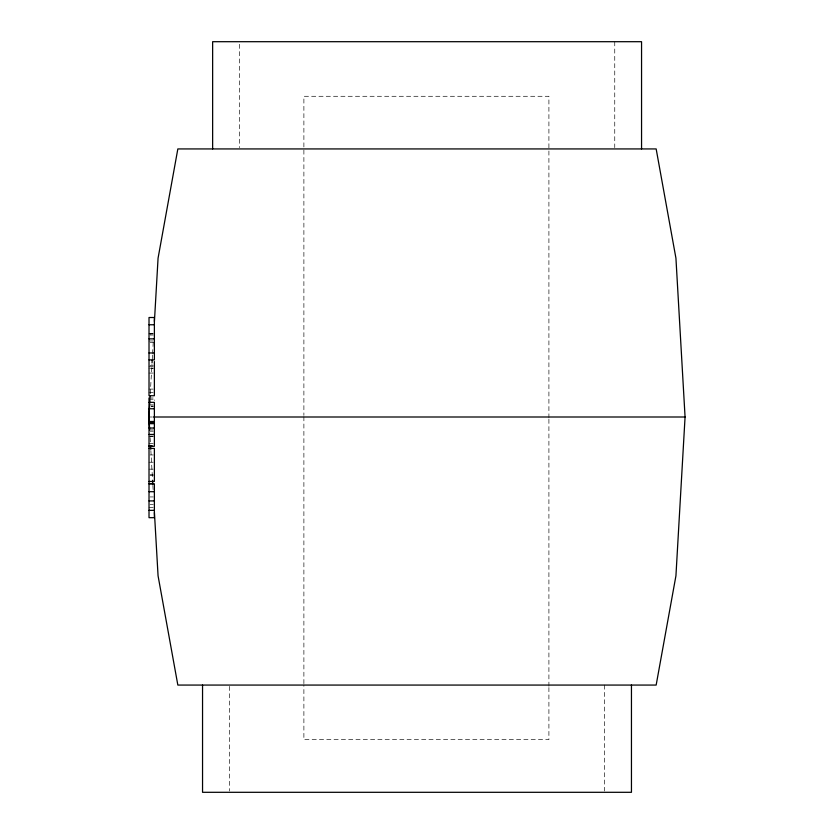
<?xml version="1.0" encoding="UTF-8"?>
<svg xmlns="http://www.w3.org/2000/svg" width="834" height="834" viewBox="0 0 834 834"><rect width="100%" height="100%" fill="white"/><g stroke="black" fill="none" stroke-linecap="round" stroke-linejoin="round"><path stroke-width="0.63" stroke-dasharray="4.17 3.13" d="M150.266 393.763L151.976 364.062M152.268 358.901L152.497 355.023M152.57 353.731L153.237 342.117M149.015 333.558L153.31 333.558M149.015 333.934L153.31 333.934L150.089 334.038M150.089 335.028L153.31 335.028M149.015 340.991L153.31 340.991M150.089 342.357L153.31 342.357M150.089 365.74L153.31 365.74M149.015 366.251L153.31 366.251M150.089 368.211L153.31 368.211L149.015 368.242M149.015 373.069L153.31 373.069M149.015 389.092L153.31 389.092M149.015 392.376L153.31 392.376M149.015 397.995L154.384 397.995L154.384 400.476M149.015 399.225L154.384 399.225M149.015 404.876L153.31 404.876M151.162 406.075L153.31 406.075M151.162 406.617L153.31 406.617M150.068 417L152.351 417M149.015 429.937L153.31 429.937M150.089 431.199L153.31 431.199M150.089 436.109L153.31 436.109M149.015 436.578L153.31 436.578M149.015 443.532L153.31 443.532M150.089 454.968L153.31 454.968M149.015 462.224L153.31 462.224M149.015 469.167L153.31 469.167M150.089 474.859L153.31 474.859M150.089 475.192L153.31 475.192M150.089 496.939L153.31 496.939M150.089 504.466L153.31 504.466M149.015 507.447L153.31 507.447M150.12 437.662L150.485 444.115M150.86 450.568L152.497 478.977M152.862 485.43L153.164 490.59M614.752 41.7L614.752 147.639M604.65 685.068L604.65 791.007M548.908 417.97L548.908 96.285L303.889 96.285L303.889 415.363M548.908 419.273L548.908 686.257M548.908 687.56L548.908 739.654L303.889 739.654L303.889 684.964M303.889 416.666L303.889 683.661M239.452 44.285L239.452 147.639M229.35 686.361L229.35 791.007"/><path stroke-width="1.25" d="M150.12 396.338L148.932 417L149.672 429.906M152.049 362.769L152.195 360.194M154.426 321.455L158.064 258.196L177.84 148.932L656.16 148.932L675.936 258.196L685.068 417L675.936 575.804L656.16 685.068L177.84 685.068L158.064 575.804L154.426 512.545M149.015 324.76L154.384 324.76M149.015 338.865L154.384 338.865M149.015 352.97L154.384 352.97M149.015 359.892L154.384 359.892L154.384 317.504L149.015 317.504L149.015 395.733L154.384 395.733L154.384 361.57M149.015 402.342L154.384 402.342L154.384 422.609L149.015 422.609M149.015 408.775L154.384 408.775M153.498 417L685.068 417M149.015 421.493L154.384 421.493M149.015 423.672L154.384 423.672L154.384 446.305L149.015 446.305M149.015 428.019L154.384 428.019M149.015 434.451L154.384 434.451M149.015 445.929L152.236 445.929M149.015 448.421L154.384 448.421L154.384 481.458L149.015 481.458M149.015 483.657L153.31 483.657M149.015 483.793L154.384 483.793L154.384 517.685L149.015 517.685L149.015 397.995M149.015 491.695L154.384 491.695M149.015 500.911L154.384 500.911M149.015 510.356L154.384 510.356M150.558 445.408L150.787 449.276M152.57 480.269L152.789 484.137M641.554 148.932L641.554 41.7L212.639 41.7L212.639 148.932M631.453 685.068L631.453 792.3L202.547 792.3L202.547 685.068"/></g></svg>
